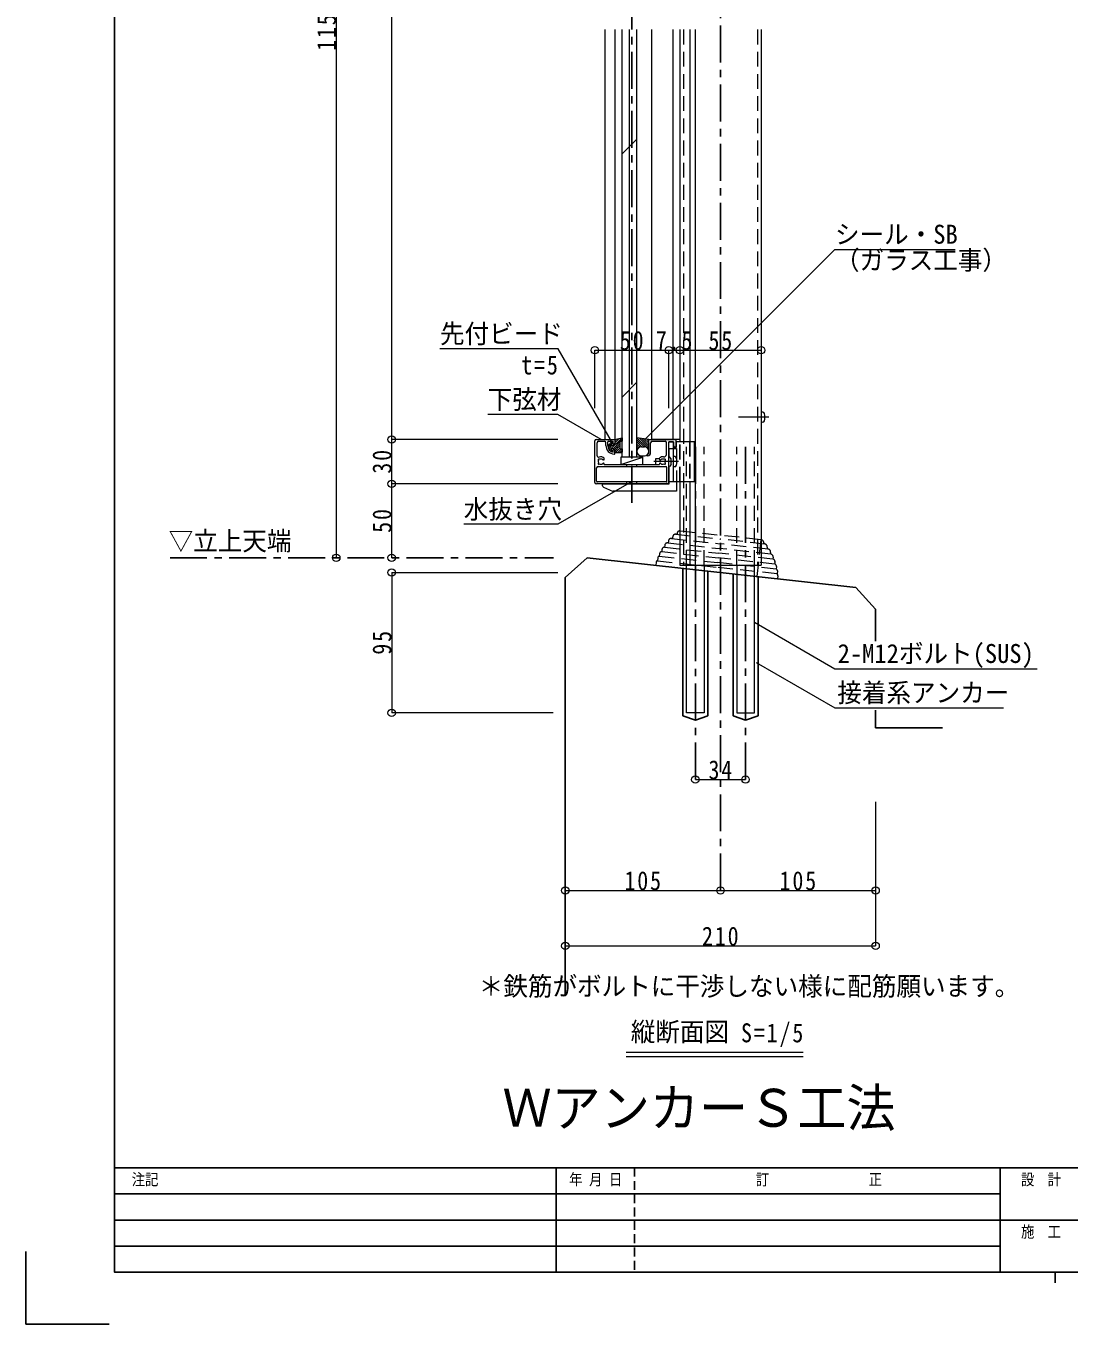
# Model space of a CAD drawing. Units: millimetres at full size, sheet at 1:5; some dimension numbers follow another scale. Extents: x -1050 to 1050, y -742 to 742.
# Drawn here: x -1050 to -344, y -742 to 135 of the extents above; entities that cross this region are included whole.
import ezdxf
from ezdxf.enums import TextEntityAlignment as Align

# ---------------------------------------------------------------- set-up
doc = ezdxf.new("R2010")
doc.units = ezdxf.units.MM
doc.header["$LTSCALE"] = 5
for name, pattern in [('CHAIN1', [8, 5, -1, 1, -1]), ('DASHED1', [1.8, 1.2, -0.6]), ('DASHED2', [3, 2, -1])]:
    doc.linetypes.add(name, pattern=pattern)
for name, color, linetype in [('0-0_通り芯', 7, 'Continuous'), ('0-1_躯体', 134, 'Continuous'), ('1-4_印刷位置ライン', 7, 'Continuous'), ('1-5_図枠1_1', 7, 'Continuous')]:
    doc.layers.add(name, color=color, linetype=linetype)
for name, color, linetype, lineweight in [('0-3_寸法', 54, 'Continuous', 20), ('0-4_手摺部材', 92, 'Continuous', 20), ('0-7_ガラス', 6, 'Continuous', 20), ('0-8_その他', 11, 'Continuous', 20), ('0-9_文字', 3, 'Continuous', 20), ('0-A_支柱', 6, 'Continuous', 20), ('0-B_足元', 4, 'Continuous', 20)]:
    doc.layers.add(name, color=color, linetype=linetype, lineweight=lineweight)
doc.styles.add('ＭＳ ゴシック', font='')
doc.styles.add('ＭＳ 明朝', font='')
doc.styles.get('ＭＳ ゴシック').set_extended_font_data('MS Gothic')
doc.styles.get('ＭＳ 明朝').set_extended_font_data('MS Mincho')

# ---------------------------------------------------------------- blocks, each defined once
blk = doc.blocks.new('dimension_origin')
at = {"color": 0, "linetype": 'Continuous', "lineweight": -2}
blk.add_circle((0, 0), 1.25, dxfattribs=at)

msp = doc.modelspace()

# ---------------------------------------------------------------- linework, layer by layer
at = {"layer": '0-0_通り芯', "linetype": 'CHAIN1'}
for p, q in [((-580, -449.293), (-580, 515)), ((-640, -187.078), (-640, 490)), ((-597, -374.293), (-597, -149.219)), ((-563, -149.219), (-563, -374.293)), ((-952.5, -224.293), (-693, -224.293))]:
    msp.add_line(p, q, dxfattribs=at)
at = {"layer": '0-0_通り芯'}
msp.add_line((-615, -145.793), (-612, -145.793), dxfattribs=at)
at = {"layer": '0-0_通り芯', "linetype": 'DASHED2'}
for p, q in [((-607.5, -172.793), (-607.5, -145.793)), ((-600.7, -145.793), (-600.7, -172.793))]:
    msp.add_line(p, q, dxfattribs=at)
at = {"layer": '0-1_躯体'}
for p, q in [((-685, -237.748), (-670.203, -224.293)), ((-488.455, -244.293), (-670.203, -224.293)), ((-605.5, -231.413), (-605.5, -331.272)), ((-588.5, -233.284), (-588.5, -331.272)), ((-571.5, -235.154), (-571.5, -331.272)), ((-685, -237.748), (-685, -520.151)), ((-554.5, -237.025), (-554.5, -331.272)), ((-475, -259.09), (-488.455, -244.293)), ((-475, -259.09), (-475, -280.63)), ((-605.5, -331.272), (-597, -334.219)), ((-588.5, -331.272), (-597, -334.219)), ((-571.5, -331.272), (-563, -334.219)), ((-554.5, -331.272), (-563, -334.219)), ((-475, -327.387), (-475, -339.293)), ((-429.775, -339.293), (-475, -339.293))]:
    msp.add_line(p, q, dxfattribs=at)
at = {"layer": '0-3_寸法'}
for p, q in [((-840, 495), (-840, -224.293)), ((-802.5, -144.293), (-802.5, 460)), ((-665, -83.943), (-615, -83.943)), ((-665, -123.11), (-665, -83.943)), ((-615, -83.943), (-607.5, -83.943)), ((-615, -123.11), (-615, -83.943)), ((-607.5, -83.943), (-552.5, -83.943)), ((-690, -144.293), (-802.5, -144.293)), ((-802.5, -174.293), (-802.5, -144.293)), ((-690, -174.293), (-802.5, -174.293)), ((-802.5, -224.293), (-802.5, -174.293)), ((-802.5, -234.219), (-802.5, -329.219)), ((-802.5, -234.219), (-690, -234.219)), ((-693.199, -329.219), (-802.5, -329.219)), ((-597, -374.293), (-563, -374.293)), ((-475, -389.293), (-475, -486.793)), ((-685, -449.293), (-580, -449.293)), ((-580, -449.293), (-475, -449.293)), ((-685, -486.793), (-475, -486.793))]:
    msp.add_line(p, q, dxfattribs=at)
at = {"layer": '0-3_寸法', "linetype": 'DASHED2'}
for p, q in [((-643.5, -161.293), (-643.5, -162.493)), ((-636.5, -162.493), (-636.5, -161.293)), ((-643.5, -172.993), (-643.5, -174.293)), ((-636.5, -174.293), (-636.5, -172.993))]:
    msp.add_line(p, q, dxfattribs=at)
at = {"layer": '0-4_手摺部材'}
for p, q in [((-658.003, -144.293), (-658.003, 132.854)), ((-651.5, 132.854), (-651.5, -144.293)), ((-626.5, -144.293), (-626.5, 132.854)), ((-612, -144.293), (-612, 132.854)), ((-665, -173.293), (-665, -145.293)), ((-664, -144.293), (-651.5, -144.293)), ((-663.5, -155.263), (-663.5, -146.493)), ((-662.5, -145.493), (-658.5, -145.493)), ((-657.5, -148.293), (-657.5, -146.493)), ((-656.3, -148.293), (-656.3, -145.993)), ((-655.8, -145.493), (-652.7, -145.493)), ((-652.7, -147.293), (-652.7, -145.493)), ((-652.7, -147.293), (-652, -147.293)), ((-651.5, -144.293), (-651.5, -146.793)), ((-628.5, -153.293), (-628.5, -144.293)), ((-628.5, -144.293), (-611, -144.293)), ((-627.3, -153.293), (-627.3, -146.493)), ((-607.5, -144.293), (-626.5, -144.293)), ((-626.3, -145.493), (-617.5, -145.493)), ((-616.5, -154.357), (-616.5, -146.493)), ((-615, -145.793), (-611.5, -145.793)), ((-615, -173.293), (-615, -145.793)), ((-612, -145.793), (-612, -172.793)), ((-611.5, -148.543), (-611.5, -145.793)), ((-610, -148.543), (-610, -145.293)), ((-609.8, -149.493), (-609.8, -145.793)), ((-658.7, -157.625), (-658.7, -156.926)), ((-652.7, -152.941), (-652.7, -151.293)), ((-652, -151.293), (-652.7, -151.293)), ((-651.5, -153.77), (-651.5, -151.793)), ((-629.5, -154.293), (-629.5, -155.093)), ((-624, -157.293), (-624, -161.293)), ((-621.3, -157.293), (-624, -157.293)), ((-621.3, -157.625), (-621.3, -156.926)), ((-612, -149.493), (-609.8, -149.493)), ((-610.881, -155.891), (-612, -155.793)), ((-612, -155.793), (-612, -162.793)), ((-663.8, -172.493), (-663.8, -163.493)), ((-662.8, -162.493), (-617.2, -162.493)), ((-658.7, -161.293), (-658.7, -160.961)), ((-624, -161.293), (-621.3, -161.293)), ((-616.2, -172.493), (-616.2, -163.493)), ((-610.881, -162.695), (-612, -162.793)), ((-616, -174.293), (-664, -174.293)), ((-616.7, -172.993), (-663.3, -172.993)), ((-659.8, -174.293), (-614.8, -174.293)), ((-659.8, -175.634), (-659.8, -174.293)), ((-615, -172.793), (-597.5, -172.793)), ((-614.8, -174.293), (-614.8, -172.793)), ((-609.8, -172.793), (-609.8, -179.293)), ((-659.194, -176.553), (-652.989, -179.212)), ((-609.8, -179.293), (-652.595, -179.293))]:
    msp.add_line(p, q, dxfattribs=at)
at = {"layer": '0-4_手摺部材', "linetype": 'DASHED2'}
for p, q in [((-614.8, -150.293), (-609.8, -150.293)), ((-614.8, -156.043), (-614.8, -150.293)), ((-613.3, -158.993), (-613.3, -157.293)), ((-609.8, -150.293), (-609.8, -172.793)), ((-614.8, -162.543), (-614.55, -162.543)), ((-614.8, -172.793), (-614.8, -162.543)), ((-613.3, -161.293), (-614.55, -162.543)), ((-613, -159.293), (-613.3, -158.993)), ((-613, -159.293), (-613.3, -159.593)), ((-613.3, -161.293), (-613.3, -159.593))]:
    msp.add_line(p, q, dxfattribs=at)
at = {"layer": '0-4_手摺部材', "linetype": 'CHAIN1'}
msp.add_line((-608.4, -159.293), (-625, -159.293), dxfattribs=at)
at = {"layer": '0-4_手摺部材'}
for points in [[(-597.5, -172.793), (-597.5, -145.793), (-609.8, -145.793)], [(-658.7, -161.293), (-621.3, -161.293), (-621.3, -160.961)]]:
    msp.add_lwpolyline(points, dxfattribs=at)
at = {"layer": '0-4_手摺部材', "linetype": 'DASHED2'}
msp.add_lwpolyline([(-613.3, -157.293), (-614.55, -156.043), (-614.8, -156.043)], dxfattribs=at)
at = {"layer": '0-4_手摺部材'}
for centre, radius, start, end in [((-664, -145.293), 1, 90, 180), ((-662.5, -146.493), 1, 90, 180), ((-658.5, -146.493), 1, 0, 90), ((-651.5, -148.293), 6, 180, 264.78409), ((-655.8, -145.993), 0.5, 90, 180), ((-651.5, -148.293), 4.8, 180, 255.52249), ((-652, -146.793), 0.5, 270, 360), ((-626.3, -146.493), 1, 90, 180), ((-617.5, -146.493), 1, 0, 90), ((-610.75, -148.543), 0.75, 180, 360), ((-611, -145.293), 1, 0, 90), ((-662.5, -155.263), 1, 180, 290.41621), ((-662.273, -158.02), 0.5, 37.01643, 232.98355), ((-661, -159.293), 3.3, 45.81561, 110.41621), ((-661, -159.293), 1.8, 44.28012, 119.03288), ((-659.289, -157.625), 0.589, 224.28012, 360), ((-652, -153.77), 0.5, 264.78409, 360), ((-652, -151.793), 0.5, 0, 90), ((-629.5, -153.293), 1, 270, 360), ((-629.3, -155.093), 0.2, 180, 270), ((-629.3, -153.293), 2, 270, 360), ((-619, -159.293), 3.3, 80.79311, 134.18439), ((-620.711, -157.625), 0.589, 180, 315.71988), ((-619, -159.293), 1.8, 60.96712, 135.71988), ((-618.2, -154.357), 1.7, 260.79311, 360), ((-617.727, -158.02), 0.5, 307.01645, 142.98357), ((-610.994, -157.186), 1.3, 15.88085, 85), ((-618.4, -159.293), 9, 344.11915, 15.88085), ((-662.8, -163.493), 1, 90, 180), ((-661, -159.293), 1.8, 150.9671, 209.0329), ((-662.273, -160.566), 0.5, 127.01645, 322.98357), ((-661, -159.293), 1.8, 240.96712, 315.71988), ((-659.289, -160.961), 0.589, 0, 135.71988), ((-620.711, -160.961), 0.589, 44.28012, 180), ((-619, -159.293), 1.8, 224.28012, 299.03288), ((-617.727, -160.566), 0.5, 217.01643, 52.98355), ((-619, -159.293), 1.8, 330.9671, 29.0329), ((-617.2, -163.493), 1, 0, 90), ((-610.994, -161.4), 1.3, 275, 344.11915), ((-664, -173.293), 1, 180, 270), ((-663.3, -172.493), 0.5, 180, 270), ((-616.7, -172.493), 0.5, 270, 360), ((-616, -173.293), 1, 270, 360), ((-658.8, -175.634), 1, 180, 246.80141), ((-652.595, -178.293), 1, 246.80141, 270)]:
    msp.add_arc(centre, radius, start, end, dxfattribs=at)
at = {"layer": '0-7_ガラス'}
for p, q in [((-646.5, -156.293), (-646.5, 132.854)), ((-641.5, -156.293), (-641.5, 132.854)), ((-636.5, -156.293), (-636.5, 132.854)), ((-646.5, 48.873), (-636.5, 58.873)), ((-646.5, -115.623), (-636.5, -105.623))]:
    msp.add_line(p, q, dxfattribs=at)
at = {"layer": '0-8_その他'}
for p, q in [((-655.8, -149.432), (-653.543, -147.175)), ((-655.8, -148.293), (-655.8, -150.293)), ((-653.988, -146.215), (-655.66, -147.946)), ((-655.627, -150.674), (-653.191, -148.238)), ((-654.932, -151.393), (-646.626, -143.087)), ((-653.771, -147.744), (-653.329, -146.642)), ((-652.699, -150.574), (-648, -145.875)), ((-651.762, -151.051), (-648, -147.289)), ((-651.5, -146.547), (-648.495, -143.542)), ((-651.5, -145.132), (-650.381, -144.013)), ((-651.5, -144.41), (-651.5, -147.302)), ((-651.5, -152.204), (-648, -148.704)), ((-651.386, -144.265), (-646.686, -143.09)), ((-648, -145.693), (-648, -150.393)), ((-647.85, -145.543), (-646.65, -145.543)), ((-647.668, -145.543), (-646.5, -144.375)), ((-646.5, -143.235), (-646.5, -145.393)), ((-628.5, -144.293), (-636.5, -143.085)), ((-636.5, -143.129), (-629.824, -149.805)), ((-636.5, -144.543), (-631.75, -149.293)), ((-636.5, -145.957), (-633.164, -149.293)), ((-636.5, -147.371), (-634.43, -149.441)), ((-636.5, -148.786), (-635.352, -149.933)), ((-634.886, -143.329), (-628.5, -149.715)), ((-633.22, -143.58), (-628.5, -148.3)), ((-631.554, -143.832), (-628.5, -146.886)), ((-629.889, -144.083), (-628.5, -145.472)), ((-653.988, -152.371), (-655.66, -150.64)), ((-654.237, -152.112), (-653.541, -151.416)), ((-653.771, -150.842), (-653.329, -151.944)), ((-651.5, -151.284), (-651.5, -152.893)), ((-651.35, -153.043), (-646.65, -153.043)), ((-650.925, -153.043), (-648, -150.118)), ((-649.511, -153.043), (-647.011, -150.543)), ((-648.097, -153.043), (-646.5, -151.446)), ((-647.85, -150.543), (-646.65, -150.543)), ((-647.5, -161.293), (-632.5, -156.293)), ((-647.5, -156.293), (-647.5, -161.293)), ((-632.5, -156.293), (-647.5, -156.293)), ((-646.683, -153.043), (-646.5, -152.86)), ((-646.5, -150.693), (-646.5, -152.893)), ((-633.5, -149.293), (-631.5, -149.293)), ((-633.5, -155.293), (-631.5, -155.293)), ((-632.5, -161.293), (-632.5, -156.293)), ((-629.012, -150.617), (-628.5, -151.129)), ((-647.5, -161.293), (-632.5, -161.293)), ((-646.5, -161.293), (-631.5, -161.293))]:
    msp.add_line(p, q, dxfattribs=at)
for centre, radius, start, end in [((-655.3, -148.293), 0.5, 135.9867, 180), ((-653.7, -146.493), 0.4, 338.12576, 135.9867), ((-653.4, -147.893), 0.4, 158.12576, 293.77732), ((-661.302, -129.957), 20, 293.77732, 299.09547), ((-651.65, -147.302), 0.15, 299.09547, 360), ((-651.35, -144.41), 0.15, 104.03624, 180), ((-647.85, -145.693), 0.15, 90, 180), ((-646.65, -143.235), 0.15, 0, 104.03624), ((-646.65, -145.393), 0.15, 270, 360), ((-655.3, -150.293), 0.5, 180, 224.0133), ((-653.7, -152.093), 0.4, 224.0133, 21.87424), ((-653.4, -150.693), 0.4, 66.22268, 201.87424), ((-661.302, -168.629), 20, 60.90453, 66.22268), ((-651.65, -151.284), 0.15, 0, 60.90453), ((-651.35, -152.893), 0.15, 180, 270), ((-647.85, -150.393), 0.15, 180, 270), ((-646.65, -150.693), 0.15, 0, 90), ((-646.65, -152.893), 0.15, 270, 360), ((-633.5, -152.293), 3, 90, 180), ((-633.5, -152.293), 3, 180, 270), ((-631.5, -152.293), 3, 0, 90), ((-631.5, -152.293), 3, 270, 360)]:
    msp.add_arc(centre, radius, start, end, dxfattribs=at)
at = {"layer": '0-9_文字'}
for p, q in [((-524.014, -558.793), (-643.767, -558.793)), ((-524.014, -561.793), (-643.767, -561.793))]:
    msp.add_line(p, q, dxfattribs=at)
for points in [[(-630.699, -143.961), (-502.5, -15.762), (-421.25, -15.762)], [(-652.8, -147.104), (-689.807, -83.005), (-769.807, -83.005)], [(-660.821, -144.293), (-690, -127.447), (-737.5, -127.447)], [(-640.321, -172.993), (-690, -201.675), (-753.75, -201.675)], [(-557, -267.827), (-502.5, -299.293), (-365.712, -299.293)], [(-555.77, -295.056), (-502.5, -325.812), (-388.431, -325.812)]]:
    msp.add_lwpolyline(points, dxfattribs=at)
at = {"layer": '0-A_支柱'}
for p, q in [((-607.5, 132.854), (-607.5, -145.793)), ((-600.7, 132.854), (-600.7, -145.793)), ((-597.2, 132.854), (-597.2, -229.219)), ((-552.5, 132.854), (-552.5, -229.219)), ((-607.5, -85.798), (-607.5, -145.793)), ((-607.5, -172.793), (-607.5, -229.219)), ((-600.7, -172.793), (-600.7, -229.219)), ((-607.5, -229.219), (-552.5, -229.219))]:
    msp.add_line(p, q, dxfattribs=at)
at = {"layer": '0-B_足元', "linetype": 'DASHED2'}
for p, q in [((-605, 132.854), (-605, -229.219)), ((-555, 132.854), (-555, -229.219)), ((-603, -229.219), (-603, -149.219)), ((-591, -229.219), (-591, -149.219)), ((-569, -229.219), (-569, -149.219)), ((-557, -229.219), (-557, -149.219)), ((-612.355, -210.136), (-612.486, -211.329)), ((-610.327, -208.347), (-580.119, -211.671)), ((-609.377, -207.848), (-609.442, -208.444)), ((-607.17, -206.078), (-579.835, -209.086)), ((-552.5, -212.094), (-579.835, -209.086)), ((-619.611, -218.755), (-619.765, -220.158)), ((-617.675, -215.893), (-617.817, -217.18)), ((-617.817, -217.18), (-581.169, -221.213)), ((-615.669, -214.194), (-580.819, -218.029)), ((-615.283, -213.026), (-615.414, -214.222)), ((-613.245, -211.245), (-580.469, -214.851)), ((-545.969, -221.864), (-580.819, -218.029)), ((-547.693, -218.458), (-580.469, -214.851)), ((-549.912, -214.995), (-580.119, -211.671)), ((-555.234, -236.944), (-552.5, -212.094)), ((-550.731, -214.301), (-550.796, -214.897)), ((-548.322, -217.182), (-548.453, -218.375)), ((-623.61, -227.482), (-623.82, -229.397)), ((-622.487, -224.269), (-622.711, -226.3)), ((-622.711, -226.3), (-582.22, -230.756)), ((-621.203, -221.582), (-621.384, -223.228)), ((-621.384, -223.226), (-581.869, -227.575)), ((-619.765, -220.158), (-581.516, -224.367)), ((-542.355, -231.923), (-581.869, -227.575)), ((-543.268, -228.576), (-581.516, -224.367)), ((-544.522, -225.246), (-581.169, -221.213)), ((-546.092, -220.64), (-546.224, -221.836)), ((-544.38, -223.958), (-544.522, -225.246)), ((-543.113, -227.173), (-543.268, -228.576)), ((-541.728, -235.212), (-582.22, -230.756)), ((-542.174, -230.278), (-542.355, -231.925)), ((-541.505, -233.181), (-541.728, -235.212)), ((-541.108, -236.561), (-541.318, -238.475))]:
    msp.add_line(p, q, dxfattribs=at)
at = {"layer": '0-B_足元', "linetype": 'CHAIN1'}
msp.add_line((-547.28, -129.219), (-567.895, -129.219), dxfattribs=at)
at = {"layer": '0-B_足元'}
for p, q in [((-551.381, -125.817), (-552.5, -125.719)), ((-552.5, -125.719), (-552.5, -132.719)), ((-551.381, -132.621), (-552.5, -132.719)), ((-603, -329.219), (-603, -229.219)), ((-591, -229.219), (-591, -329.219)), ((-569, -229.219), (-569, -329.219)), ((-557, -329.219), (-557, -229.219)), ((-591, -329.219), (-603, -329.219)), ((-569, -329.219), (-557, -329.219))]:
    msp.add_line(p, q, dxfattribs=at)
for centre, radius, start, end in [((-551.494, -127.112), 1.3, 15.88085, 85), ((-558.9, -129.219), 9, 344.11915, 15.88085), ((-551.494, -131.326), 1.3, 275, 344.11915)]:
    msp.add_arc(centre, radius, start, end, dxfattribs=at)
at = {"layer": '0-B_足元', "linetype": 'DASHED2'}
for centre, radius, start, end in [((-610.325, -210.402), 2.047, 80.28183, 172.5168), ((-607.389, -208.066), 2, 83.72049, 173.72049), ((-617.952, -218.836), 1.661, 85.34324, 177.21111), ((-615.82, -216.05), 1.862, 85.36523, 175.15948), ((-613.336, -213.197), 1.954, 80.29116, 174.97571), ((-552.719, -214.082), 2, 353.72049, 83.72049), ((-550.36, -217.001), 2.047, 354.92417, 87.15914), ((-548.029, -220.383), 1.954, 352.46526, 87.14981), ((-622.165, -227.648), 1.455, 112.05674, 173.43105), ((-621.286, -224.434), 1.212, 94.6415, 172.18191), ((-619.724, -221.638), 1.48, 91.59593, 177.83269), ((-546.226, -223.708), 1.862, 352.28149, 82.07574), ((-544.75, -226.891), 1.661, 350.22986, 82.09773), ((-543.63, -230.011), 1.48, 349.60828, 75.84504), ((-542.713, -233.08), 1.212, 355.25906, 72.79947), ((-542.555, -236.409), 1.455, 354.00993, 55.38424)]:
    msp.add_arc(centre, radius, start, end, dxfattribs=at)
at = {"layer": '1-4_印刷位置ライン'}
for p in [(-1050, -693.374), (-993.722, -742.5)]:
    msp.add_line(p, (-1050, -742.5), dxfattribs=at)
at = {"layer": '1-5_図枠1_1'}
for p, q in [((-990, -636.793), (990, -636.793)), ((-691.162, -636.793), (-691.162, -707.5)), ((-390.657, -636.793), (-390.657, -707.5)), ((-990, -654.47), (-390.657, -654.47)), ((-990, -672.146), (-37.121, -672.146)), ((-990, -689.823), (-390.657, -689.823)), ((-353.535, -707.5), (-353.535, -714.571))]:
    msp.add_line(p, q, dxfattribs=at)
at = {"layer": '1-5_図枠1_1', "linetype": 'DASHED1'}
msp.add_line((-638.131, -636.793), (-638.131, -707.5), dxfattribs=at)
msp.add_line((-638.131, -636.793), (-638.131, -707.5), dxfattribs=at)
at = {"layer": '1-5_図枠1_1'}
msp.add_lwpolyline([(-990, 682.5), (-990, -707.5), (990, -707.5)], dxfattribs=at)

# ---------------------------------------------------------------- block references
at = {"layer": '0-3_寸法', "xscale": 2, "yscale": 2}
for p, rotation in [((-665, -83.943), 180), ((-615, -83.943), 180), ((-607.5, -83.943), 180), ((-802.5, -144.293), 90), ((-802.5, -144.293), 270), ((-802.5, -174.293), 90), ((-802.5, -174.293), 270), ((-840, -224.293), 270), ((-802.5, -224.293), 270), ((-802.5, -234.219), 90), ((-802.5, -329.219), 270), ((-597, -374.293), 180), ((-685, -449.293), 180), ((-580, -449.293), 180), ((-685, -486.793), 180)]:
    msp.add_blockref('dimension_origin', p, dxfattribs=dict(at, rotation=rotation))
for p in [(-615, -83.943), (-607.5, -83.943), (-552.5, -83.943), (-563, -374.293), (-580, -449.293), (-475, -449.293), (-475, -486.793)]:
    msp.add_blockref('dimension_origin', p, dxfattribs=at)

# ---------------------------------------------------------------- texts
at = {"layer": '0-3_寸法', "char_height": 12.83, "attachment_point": 7, "rotation": 90, "style": 'ＭＳ ゴシック'}
for s, insert in [('\\T1.17;\\W0.85;1150', (-840, 118.479)), ('\\T1.17;\\W0.85;30', (-802.5, -167.418)), ('\\T1.17;\\W0.85;50', (-802.5, -207.418)), ('\\T1.17;\\W0.85;95', (-802.5, -289.844))]:
    msp.add_mtext(s, dxfattribs=dict(at, insert=insert))
at = {"layer": '0-3_寸法', "char_height": 12.83, "attachment_point": 7, "style": 'ＭＳ ゴシック'}
for s, insert in [('\\T1.17;\\W0.85;50', (-648.125, -83.943)), ('\\T1.17;\\W0.85;7.5', (-623.75, -83.943)), ('\\T1.17;\\W0.85;55', (-588.125, -83.943)), ('\\T1.17;\\W0.85;34', (-588.125, -374.293)), ('\\T1.17;\\W0.85;105', (-645, -449.293)), ('\\T1.17;\\W0.85;105', (-540, -449.293)), ('\\T1.17;\\W0.85;210', (-592.5, -486.793))]:
    msp.add_mtext(s, dxfattribs=dict(at, insert=insert))
at = {"layer": '0-9_文字', "style": 'ＭＳ ゴシック', "width": 0.95}
for s, height, p in [('シール・SB', 12.83, (-502.5, -15.762)), ('（ガラス工事）', 12.83, (-502.5, -33.262)), ('先付ビード', 12.83, (-769.807, -83.005)), ('下弦材', 12.83, (-737.5, -127.447)), ('水抜き穴', 12.83, (-753.75, -201.675)), ('▽立上天端', 12.83, (-953.426, -223.127)), ('2-M12ボルト(SUS)', 12.83, (-500.712, -299.293)), ('接着系アンカー', 12.83, (-500.931, -325.812)), ('＊鉄筋がボルトに干渉しない様に配筋願います。', 12.83, (-743.55, -524.293)), ('縦断面図', 12.83, (-640.701, -555.106)), ('ＷアンカーＳ工法', 25.66, (-727.5, -616.793))]:
    msp.add_text(s, height=height, dxfattribs=at).set_placement(p, align=Align.BOTTOM_LEFT)
at = {"layer": '0-9_文字', "char_height": 12.83, "attachment_point": 7, "style": 'ＭＳ ゴシック'}
for s, insert in [('\\T1.17;\\W0.85;t=5', (-714.807, -100.505)), ('\\T1.17;\\W0.85;S=1/5', (-566.097, -555.106))]:
    msp.add_mtext(s, dxfattribs=dict(at, insert=insert))
at = {"layer": '1-5_図枠1_1', "style": 'ＭＳ 明朝', "width": 0.85}
for s, p in [('注記', (-978.418, -650.934)), ('年 月 日', (-682.419, -650.934)), ('訂               正', (-556.108, -650.934)), ('  設  計', (-385.607, -650.934)), ('  施  工', (-385.607, -686.288))]:
    msp.add_text(s, height=7.776, dxfattribs=at).set_placement(p, align=Align.BOTTOM_LEFT)

doc.saveas('drawing.dxf')
